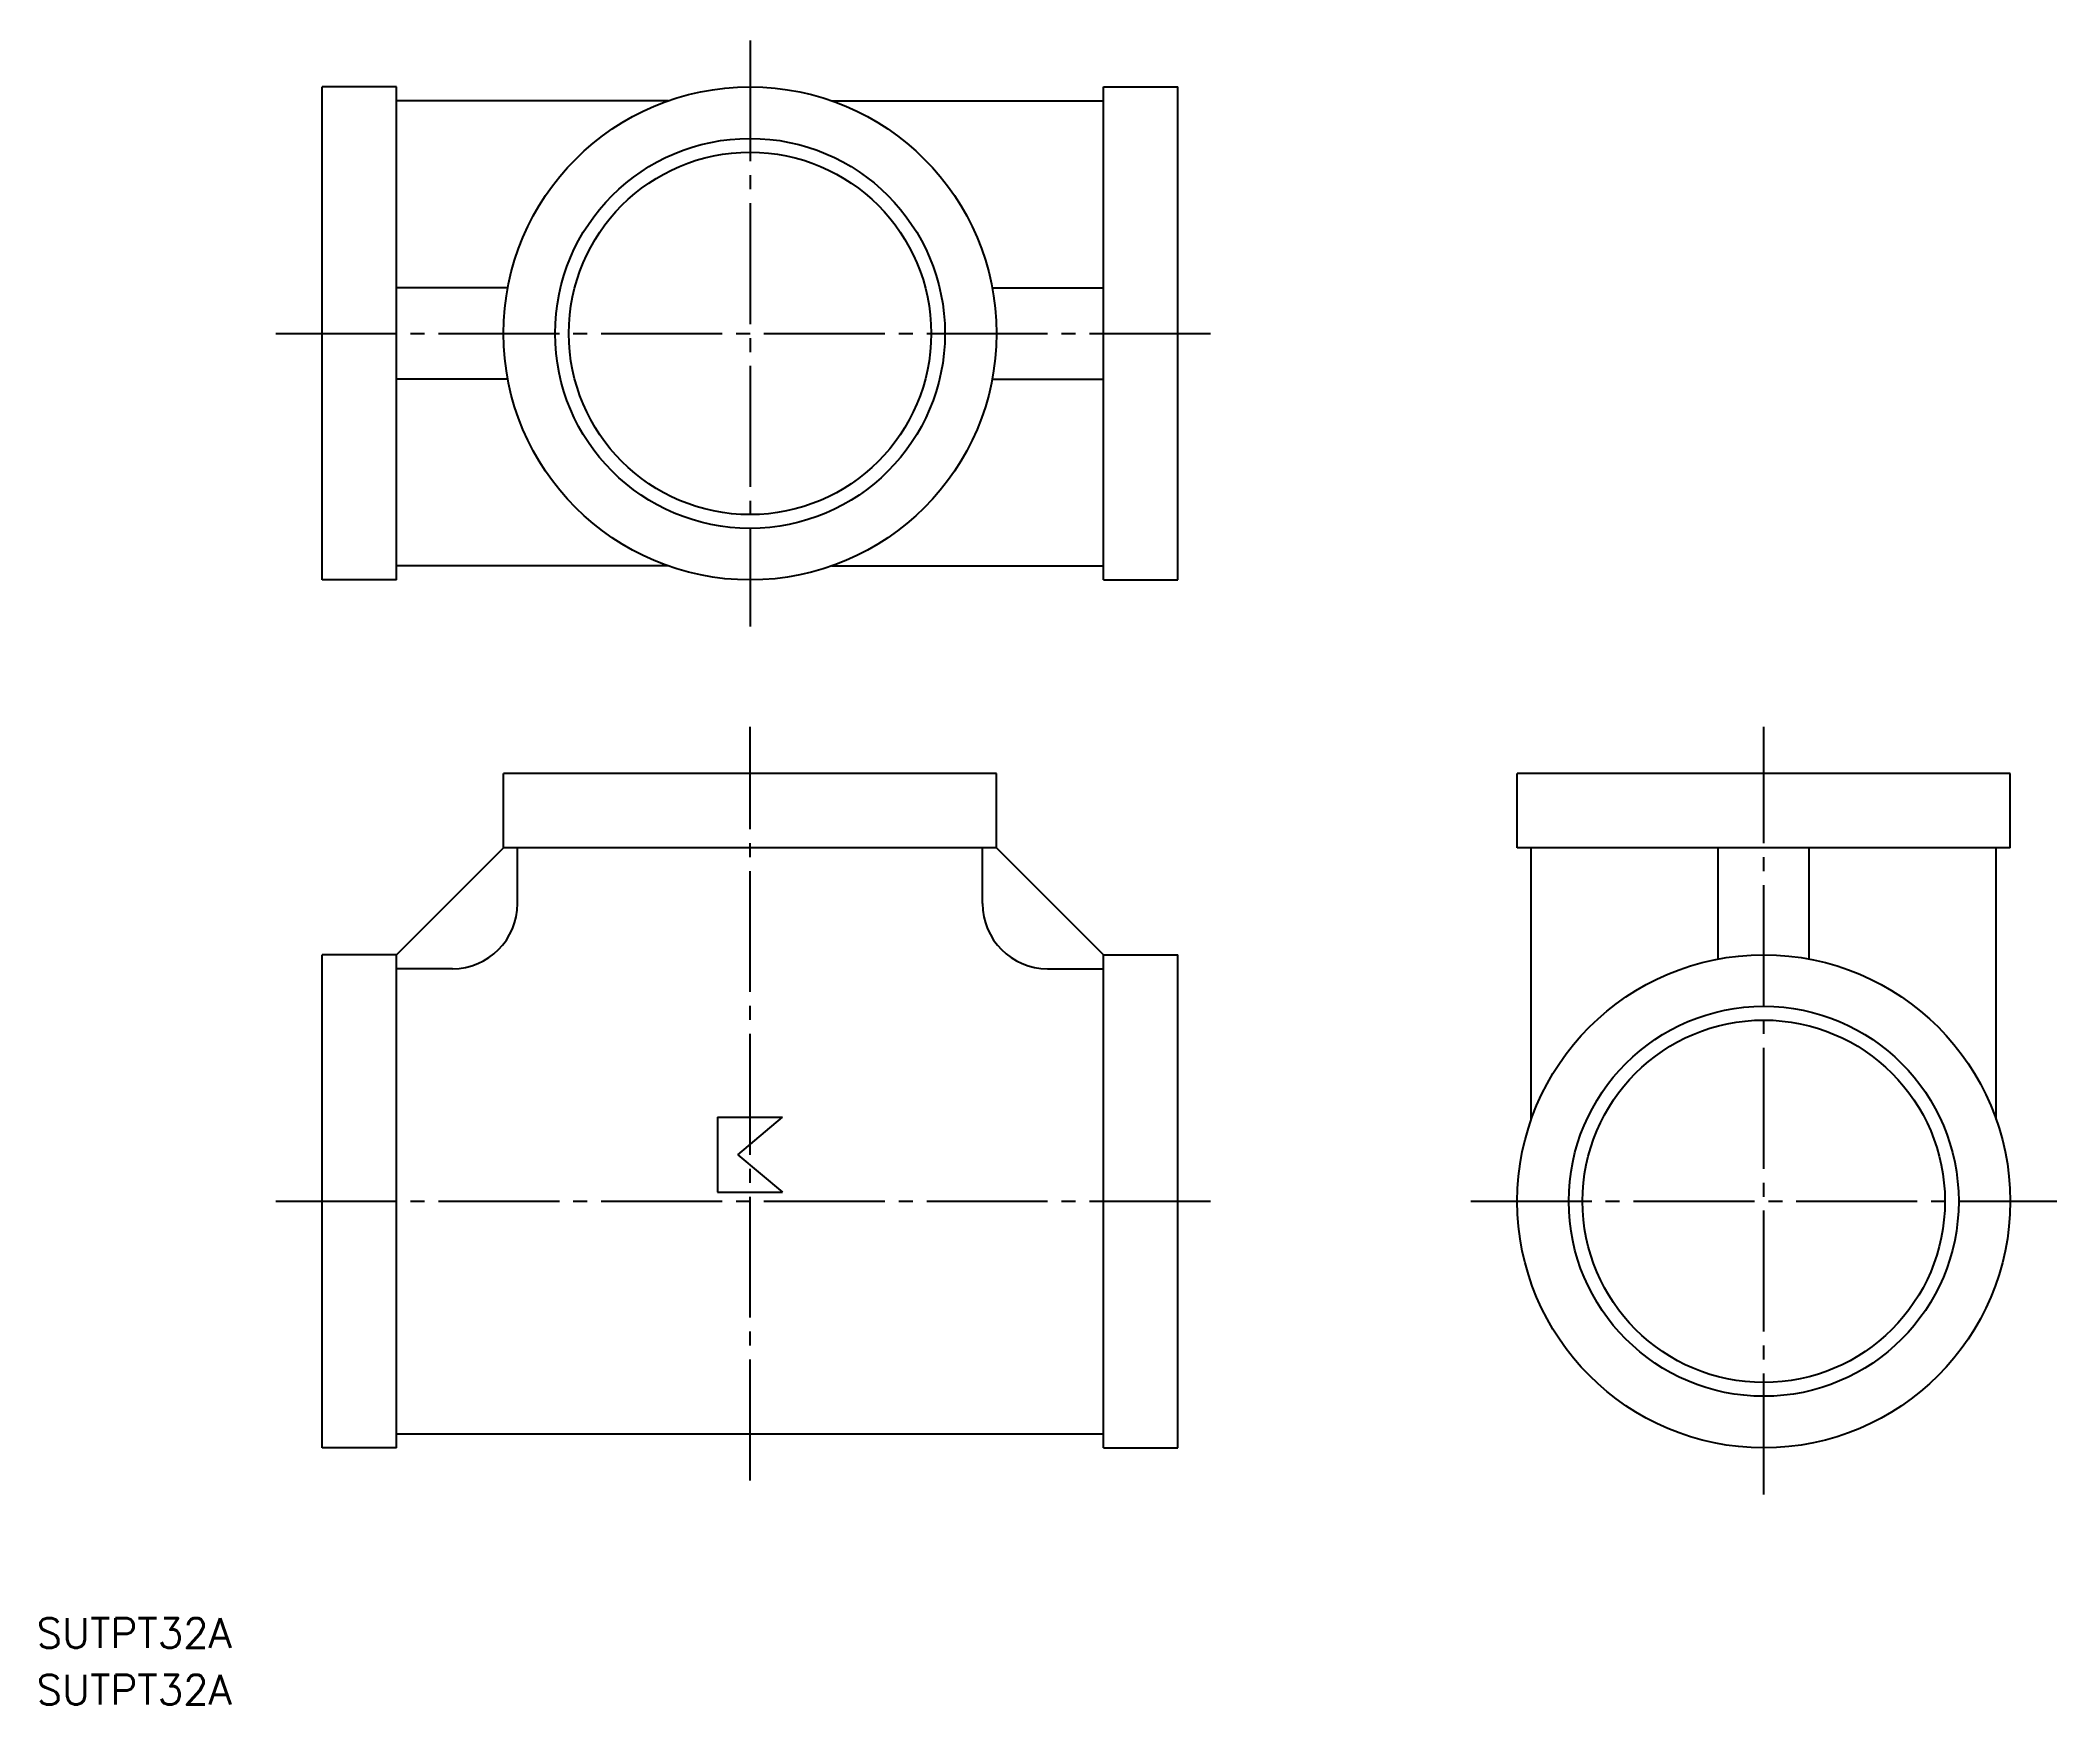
# Model space of a CAD drawing. Extents: x 47 to 264, y 151 to 330.
import ezdxf

# ---------------------------------------------------------------- set-up
doc = ezdxf.new("R2010")
doc.units = 0
doc.linetypes.add('CENTER', pattern=[17.5, 13, -1.5, 1.5, -1.5])
doc.layers.get('0').update_dxf_attribs({"linetype": 'CONTINUOUS'})
doc.layers.add('CENTER', color=1, linetype='CENTER')
doc.styles.get("Standard").update_dxf_attribs({"font": 'txt.shx', "bigfont": '@extfont2.shx'})

msp = doc.modelspace()

# ---------------------------------------------------------------- linework, layer by layer
at = {"color": 7, "linetype": 'CONTINUOUS'}
for p, q in [((77.45, 271.78), (77.45, 324.78)), ((85.45, 324.78), (77.45, 324.78)), ((85.45, 271.78), (85.45, 324.78)), ((114.66, 323.28), (85.45, 323.28)), ((132.24, 323.28), (161.45, 323.28)), ((161.45, 271.78), (161.45, 324.78)), ((161.45, 324.78), (169.45, 324.78)), ((169.45, 271.78), (169.45, 324.78)), ((97.4, 303.18), (85.45, 303.18)), ((149.49, 303.18), (161.45, 303.18)), ((97.4, 293.38), (85.45, 293.38)), ((149.49, 293.38), (161.45, 293.38)), ((114.66, 273.28), (85.45, 273.28)), ((132.24, 273.28), (161.45, 273.28)), ((85.45, 271.78), (77.45, 271.78)), ((161.45, 271.78), (169.45, 271.78)), ((149.95, 250.99), (96.95, 250.99)), ((96.95, 242.99), (96.95, 250.99)), ((149.95, 242.99), (149.95, 250.99)), ((258.95, 250.99), (205.95, 250.99)), ((205.95, 242.99), (205.95, 250.99)), ((258.95, 242.99), (258.95, 250.99)), ((96.95, 242.99), (85.45, 231.49)), ((149.95, 242.99), (96.95, 242.99)), ((98.45, 236.99), (98.45, 242.99)), ((148.45, 236.99), (148.45, 242.99)), ((149.95, 242.99), (161.45, 231.49)), ((258.95, 242.99), (205.95, 242.99)), ((207.45, 213.78), (207.45, 242.99)), ((227.55, 231.03), (227.55, 242.99)), ((237.35, 231.03), (237.35, 242.99)), ((257.45, 213.78), (257.45, 242.99)), ((77.45, 178.49), (77.45, 231.49)), ((85.45, 231.49), (77.45, 231.49)), ((85.45, 178.49), (85.45, 231.49)), ((91.45, 229.99), (85.45, 229.99)), ((155.45, 229.99), (161.45, 229.99)), ((161.45, 178.49), (161.45, 231.49)), ((161.45, 231.49), (169.45, 231.49)), ((169.45, 178.49), (169.45, 231.49)), ((119.95, 214.02), (119.95, 205.97)), ((119.95, 214.02), (126.95, 214.02)), ((122.15, 209.99), (126.95, 214.02)), ((122.15, 209.99), (126.95, 205.97)), ((119.95, 205.97), (126.95, 205.97)), ((85.45, 179.99), (161.45, 179.99)), ((85.45, 178.49), (77.45, 178.49)), ((161.45, 178.49), (169.45, 178.49))]:
    msp.add_line(p, q, dxfattribs=at)
for centre, radius in [((123.45, 298.28), 26.5), ((123.45, 298.28), 20.96), ((123.45, 298.28), 19.48), ((232.45, 204.99), 26.5), ((232.45, 204.99), 20.96), ((232.45, 204.99), 19.48)]:
    msp.add_circle(centre, radius, dxfattribs=at)
for centre, start, end in [((91.45, 236.99), 270, 360), ((155.45, 236.99), 180, 270)]:
    msp.add_arc(centre, 7, start, end, dxfattribs=at)
at = {"layer": 'CENTER', "color": 1, "linetype": 'CENTER'}
for p, q in [((123.45, 329.78), (123.45, 266.78)), ((72.45, 298.28), (174.45, 298.28)), ((123.45, 174.99), (123.45, 255.99)), ((232.45, 173.49), (232.45, 255.99)), ((72.45, 204.99), (174.45, 204.99)), ((200.95, 204.99), (263.95, 204.99))]:
    msp.add_line(p, q, dxfattribs=at)

# ---------------------------------------------------------------- texts
at = {"color": 7, "linetype": 'CONTINUOUS'}
for p in [(46.73, 156.98), (46.73, 150.89)]:
    msp.add_text('SUTPT32A', height=3.2, dxfattribs=at).set_placement(p)

doc.saveas('drawing.dxf')
